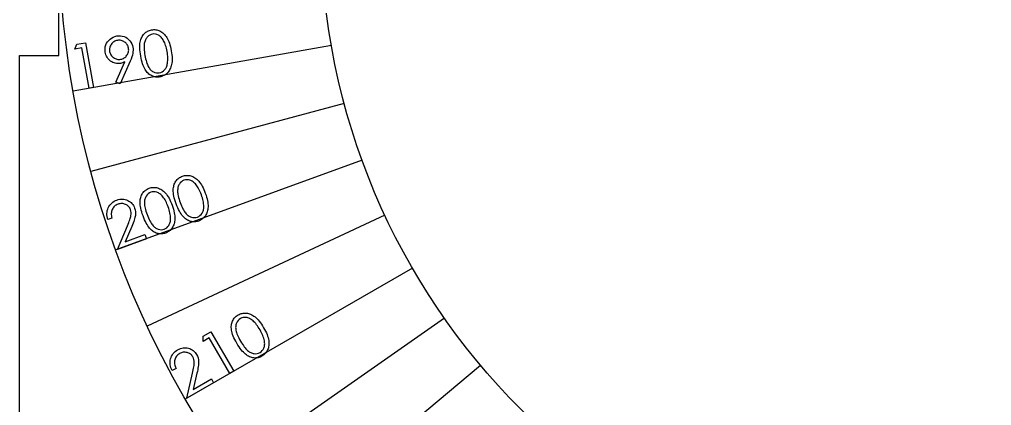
# Model space of a CAD drawing. Header units: millimetres. Extents: x 0 to 150, y -15 to 160.
# Drawn here: x 0 to 74.1, y 43.5 to 73 of the extents above; entities that cross this region are included whole.
import ezdxf

# ---------------------------------------------------------------- set-up
doc = ezdxf.new("R2010")
doc.units = ezdxf.units.MM

msp = doc.modelspace()

# ---------------------------------------------------------------- linework, layer by layer
at = {"color": 7, "linetype": 'Continuous', "lineweight": 25}
for p, q in [((3, 70.2), (3, 100)), ((0, 40), (0, 70.2)), ((0, 70.2), (3, 70.2))]:
    msp.add_line(p, q, dxfattribs=at)
at = {"color": 7, "linetype": 'Continuous'}
for p, q in [((23.79, 70.97), (4.094, 67.497)), ((24.772, 66.541), (5.453, 61.365)), ((26.136, 62.215), (7.342, 55.375)), ((27.872, 58.024), (9.746, 49.571)), ((29.967, 54), (12.646, 44)), ((32.404, 50.174), (16.021, 38.702)), ((35.166, 46.575), (19.845, 33.719))]:
    msp.add_line(p, q, dxfattribs=at)
at = {"color": 7, "linetype": 'Continuous', "flags": 128}
for points in [[(9.247, 70.166), (9.22, 70.331), (9.2, 70.487), (9.185, 70.634), (9.177, 70.772), (9.175, 70.901), (9.18, 71.022), (9.191, 71.134), (9.207, 71.237), (9.23, 71.333), (9.257, 71.424), (9.289, 71.511), (9.325, 71.592), (9.367, 71.669), (9.413, 71.74), (9.463, 71.807), (9.519, 71.869), (9.578, 71.925), (9.641, 71.976), (9.706, 72.021), (9.774, 72.061), (9.845, 72.095), (9.92, 72.124), (9.997, 72.146), (10.077, 72.164), (10.077, 72.164), (10.16, 72.175), (10.242, 72.181), (10.322, 72.179), (10.402, 72.171), (10.481, 72.157), (10.558, 72.138), (10.636, 72.111), (10.712, 72.078), (10.786, 72.039), (10.858, 71.993), (10.929, 71.941), (10.996, 71.881), (11.06, 71.815), (11.123, 71.743), (11.182, 71.664), (11.24, 71.578), (11.295, 71.485), (11.345, 71.383), (11.393, 71.271), (11.437, 71.151), (11.478, 71.021), (11.515, 70.882), (11.548, 70.734), (11.579, 70.577), (11.579, 70.577), (11.604, 70.42), (11.623, 70.27), (11.635, 70.128), (11.642, 69.992), (11.642, 69.865), (11.635, 69.744), (11.623, 69.631), (11.604, 69.525), (11.581, 69.426), (11.552, 69.332), (11.518, 69.243), (11.48, 69.159), (11.437, 69.081), (11.389, 69.007), (11.337, 68.939), (11.28, 68.875), (11.219, 68.818), (11.155, 68.766), (11.088, 68.72), (11.019, 68.68), (10.946, 68.645), (10.87, 68.616), (10.792, 68.593), (10.711, 68.575), (10.711, 68.575), (10.629, 68.564), (10.549, 68.559), (10.469, 68.56), (10.391, 68.567), (10.314, 68.581), (10.237, 68.601), (10.162, 68.627), (10.087, 68.659), (10.014, 68.697), (9.944, 68.743), (9.877, 68.794), (9.812, 68.852), (9.75, 68.916), (9.69, 68.987), (9.633, 69.064), (9.578, 69.148), (9.526, 69.239), (9.477, 69.341), (9.432, 69.453), (9.389, 69.576), (9.349, 69.708), (9.312, 69.851), (9.277, 70.004), (9.247, 70.166)], [(4.371, 71.069), (5.043, 71.187), (5.043, 71.187), (5.645, 67.771), (5.645, 67.771), (5.306, 67.711), (5.306, 67.711), (4.763, 70.793), (4.763, 70.793), (4.226, 70.699), (4.226, 70.699), (4.371, 71.069)], [(7.674, 68.04), (7.36, 68.172), (7.36, 68.172), (8.035, 69.732), (8.035, 69.732), (7.949, 69.69), (7.864, 69.655), (7.78, 69.629), (7.698, 69.61), (7.698, 69.61), (7.598, 69.598), (7.5, 69.594), (7.404, 69.601), (7.31, 69.617), (7.218, 69.644), (7.129, 69.68), (7.041, 69.726), (6.956, 69.782), (6.876, 69.846), (6.805, 69.916), (6.742, 69.991), (6.686, 70.072), (6.639, 70.16), (6.599, 70.253), (6.569, 70.351), (6.545, 70.456), (6.545, 70.456), (6.529, 70.601), (6.53, 70.742), (6.55, 70.879), (6.588, 71.011), (6.644, 71.137), (6.717, 71.254), (6.806, 71.361), (6.911, 71.459), (7.028, 71.543), (7.153, 71.611), (7.286, 71.662), (7.426, 71.696), (7.426, 71.696), (7.566, 71.712), (7.704, 71.71), (7.84, 71.69), (7.974, 71.651), (8.101, 71.596), (8.218, 71.525), (8.323, 71.438), (8.419, 71.334), (8.501, 71.22), (8.566, 71.099), (8.615, 70.97), (8.648, 70.835), (8.648, 70.835), (8.661, 70.727), (8.665, 70.614), (8.658, 70.497), (8.641, 70.377), (8.612, 70.246), (8.568, 70.101), (8.51, 69.941), (8.436, 69.767), (8.436, 69.767), (7.674, 68.04)], [(7.724, 69.924), (7.797, 69.94), (7.866, 69.962), (7.931, 69.99), (7.992, 70.025), (8.049, 70.065), (8.102, 70.112), (8.151, 70.165), (8.197, 70.224), (8.237, 70.286), (8.269, 70.351), (8.295, 70.417), (8.314, 70.484), (8.325, 70.553), (8.33, 70.623), (8.327, 70.695), (8.318, 70.769), (8.318, 70.769), (8.302, 70.841), (8.279, 70.91), (8.251, 70.974), (8.217, 71.035), (8.176, 71.091), (8.129, 71.144), (8.077, 71.194), (8.018, 71.238), (7.955, 71.278), (7.891, 71.311), (7.825, 71.337), (7.758, 71.355), (7.688, 71.367), (7.617, 71.371), (7.545, 71.369), (7.471, 71.359), (7.471, 71.359), (7.399, 71.343), (7.33, 71.32), (7.265, 71.292), (7.204, 71.258), (7.148, 71.217), (7.095, 71.17), (7.046, 71.118), (7, 71.059), (6.96, 70.996), (6.928, 70.933), (6.902, 70.867), (6.884, 70.799), (6.872, 70.731), (6.868, 70.661), (6.87, 70.588), (6.88, 70.515), (6.88, 70.515), (6.896, 70.443), (6.918, 70.374), (6.946, 70.309), (6.981, 70.248), (7.021, 70.192), (7.068, 70.139), (7.12, 70.09), (7.179, 70.044), (7.242, 70.004), (7.306, 69.972), (7.372, 69.946), (7.439, 69.928), (7.508, 69.916), (7.578, 69.912), (7.65, 69.914), (7.724, 69.924)], [(9.571, 70.216), (9.597, 70.076), (9.625, 69.945), (9.655, 69.824), (9.686, 69.713), (9.719, 69.61), (9.754, 69.517), (9.791, 69.434), (9.829, 69.359), (9.869, 69.293), (9.911, 69.23), (9.955, 69.173), (10.002, 69.122), (10.052, 69.075), (10.103, 69.033), (10.157, 68.996), (10.213, 68.964), (10.327, 68.915), (10.441, 68.886), (10.554, 68.876), (10.667, 68.886), (10.667, 68.886), (10.777, 68.915), (10.881, 68.962), (10.977, 69.028), (11.066, 69.111), (11.107, 69.159), (11.144, 69.211), (11.178, 69.268), (11.207, 69.329), (11.232, 69.394), (11.254, 69.463), (11.272, 69.536), (11.286, 69.614), (11.286, 69.614), (11.299, 69.713), (11.308, 69.815), (11.312, 69.922), (11.311, 70.032), (11.305, 70.147), (11.295, 70.265), (11.279, 70.388), (11.259, 70.514), (11.259, 70.514), (11.235, 70.639), (11.208, 70.759), (11.18, 70.872), (11.148, 70.977), (11.114, 71.078), (11.077, 71.171), (11.038, 71.257), (10.996, 71.338), (10.952, 71.412), (10.907, 71.48), (10.859, 71.543), (10.81, 71.599), (10.76, 71.649), (10.707, 71.693), (10.652, 71.731), (10.596, 71.763), (10.483, 71.812), (10.371, 71.841), (10.258, 71.851), (10.146, 71.841), (10.146, 71.841), (10.036, 71.811), (9.932, 71.764), (9.836, 71.697), (9.746, 71.613), (9.704, 71.564), (9.667, 71.512), (9.633, 71.455), (9.603, 71.395), (9.576, 71.329), (9.554, 71.261), (9.535, 71.188), (9.52, 71.111), (9.51, 71.029), (9.504, 70.937), (9.503, 70.838), (9.507, 70.73), (9.515, 70.614), (9.529, 70.489), (9.547, 70.357), (9.571, 70.216)], [(11.953, 58.895), (11.899, 59.052), (11.852, 59.202), (11.812, 59.344), (11.78, 59.479), (11.756, 59.606), (11.739, 59.725), (11.731, 59.836), (11.73, 59.941), (11.735, 60.04), (11.746, 60.134), (11.762, 60.225), (11.784, 60.311), (11.811, 60.394), (11.844, 60.472), (11.882, 60.547), (11.926, 60.617), (11.974, 60.683), (12.027, 60.744), (12.083, 60.799), (12.143, 60.85), (12.208, 60.896), (12.276, 60.937), (12.348, 60.973), (12.424, 61.004), (12.424, 61.004), (12.503, 61.03), (12.583, 61.049), (12.662, 61.062), (12.742, 61.068), (12.823, 61.068), (12.903, 61.062), (12.983, 61.049), (13.064, 61.03), (13.144, 61.004), (13.223, 60.971), (13.3, 60.931), (13.377, 60.885), (13.452, 60.831), (13.525, 60.771), (13.598, 60.704), (13.669, 60.629), (13.738, 60.547), (13.806, 60.455), (13.872, 60.354), (13.937, 60.243), (13.999, 60.122), (14.059, 59.992), (14.118, 59.852), (14.175, 59.704), (14.175, 59.704), (14.227, 59.554), (14.272, 59.409), (14.309, 59.272), (14.339, 59.14), (14.362, 59.014), (14.376, 58.895), (14.383, 58.781), (14.383, 58.674), (14.377, 58.572), (14.365, 58.474), (14.348, 58.381), (14.324, 58.292), (14.296, 58.207), (14.262, 58.126), (14.222, 58.051), (14.177, 57.978), (14.127, 57.911), (14.073, 57.849), (14.016, 57.793), (13.954, 57.741), (13.889, 57.694), (13.82, 57.652), (13.746, 57.616), (13.669, 57.584), (13.669, 57.584), (13.591, 57.559), (13.513, 57.54), (13.435, 57.527), (13.356, 57.521), (13.278, 57.521), (13.199, 57.527), (13.12, 57.54), (13.041, 57.559), (12.964, 57.585), (12.886, 57.617), (12.811, 57.656), (12.737, 57.702), (12.665, 57.754), (12.594, 57.814), (12.524, 57.879), (12.456, 57.952), (12.389, 58.033), (12.323, 58.125), (12.259, 58.227), (12.195, 58.34), (12.133, 58.463), (12.072, 58.597), (12.012, 58.74), (11.953, 58.895)], [(9.423, 57.975), (9.369, 58.132), (9.322, 58.281), (9.282, 58.423), (9.25, 58.558), (9.226, 58.685), (9.21, 58.804), (9.201, 58.915), (9.2, 59.02), (9.205, 59.119), (9.216, 59.213), (9.232, 59.304), (9.254, 59.39), (9.281, 59.473), (9.314, 59.551), (9.353, 59.626), (9.396, 59.696), (9.444, 59.762), (9.497, 59.823), (9.553, 59.878), (9.613, 59.929), (9.678, 59.975), (9.746, 60.016), (9.818, 60.052), (9.894, 60.083), (9.894, 60.083), (9.973, 60.109), (10.053, 60.128), (10.132, 60.141), (10.212, 60.147), (10.293, 60.147), (10.373, 60.141), (10.453, 60.128), (10.534, 60.109), (10.614, 60.083), (10.693, 60.051), (10.77, 60.011), (10.847, 59.964), (10.922, 59.91), (10.995, 59.85), (11.068, 59.783), (11.139, 59.708), (11.208, 59.626), (11.276, 59.534), (11.342, 59.433), (11.407, 59.322), (11.469, 59.202), (11.53, 59.071), (11.588, 58.932), (11.645, 58.783), (11.645, 58.783), (11.697, 58.633), (11.742, 58.488), (11.779, 58.351), (11.809, 58.219), (11.832, 58.093), (11.846, 57.974), (11.853, 57.86), (11.853, 57.753), (11.847, 57.651), (11.835, 57.553), (11.818, 57.46), (11.795, 57.371), (11.766, 57.286), (11.732, 57.205), (11.692, 57.13), (11.647, 57.057), (11.598, 56.99), (11.544, 56.928), (11.486, 56.872), (11.424, 56.82), (11.359, 56.773), (11.29, 56.731), (11.216, 56.695), (11.139, 56.663), (11.139, 56.663), (11.061, 56.638), (10.983, 56.619), (10.905, 56.607), (10.826, 56.6), (10.748, 56.6), (10.669, 56.607), (10.59, 56.619), (10.511, 56.638), (10.434, 56.664), (10.357, 56.696), (10.282, 56.735), (10.207, 56.781), (10.135, 56.833), (10.064, 56.893), (9.994, 56.959), (9.926, 57.031), (9.859, 57.112), (9.794, 57.204), (9.729, 57.306), (9.665, 57.419), (9.603, 57.542), (9.542, 57.676), (9.482, 57.82), (9.423, 57.975)], [(12.264, 59), (12.314, 58.867), (12.364, 58.743), (12.415, 58.63), (12.464, 58.525), (12.515, 58.43), (12.565, 58.345), (12.615, 58.269), (12.666, 58.203), (12.717, 58.144), (12.769, 58.09), (12.823, 58.042), (12.878, 57.999), (12.934, 57.962), (12.992, 57.93), (13.051, 57.903), (13.112, 57.881), (13.234, 57.853), (13.351, 57.844), (13.464, 57.854), (13.573, 57.883), (13.573, 57.883), (13.676, 57.931), (13.769, 57.994), (13.853, 58.075), (13.926, 58.173), (13.958, 58.227), (13.985, 58.285), (14.008, 58.346), (14.027, 58.412), (14.041, 58.48), (14.05, 58.551), (14.055, 58.626), (14.055, 58.705), (14.055, 58.705), (14.051, 58.804), (14.042, 58.907), (14.027, 59.012), (14.007, 59.121), (13.982, 59.233), (13.951, 59.347), (13.914, 59.465), (13.872, 59.585), (13.872, 59.585), (13.827, 59.704), (13.78, 59.817), (13.732, 59.923), (13.683, 60.022), (13.632, 60.115), (13.58, 60.2), (13.526, 60.279), (13.471, 60.35), (13.415, 60.415), (13.359, 60.475), (13.302, 60.528), (13.243, 60.575), (13.184, 60.615), (13.126, 60.65), (13.065, 60.678), (13.004, 60.699), (12.884, 60.727), (12.768, 60.737), (12.656, 60.727), (12.548, 60.698), (12.548, 60.698), (12.445, 60.65), (12.351, 60.585), (12.267, 60.503), (12.194, 60.404), (12.162, 60.349), (12.134, 60.291), (12.11, 60.229), (12.091, 60.164), (12.077, 60.096), (12.067, 60.024), (12.061, 59.949), (12.059, 59.871), (12.063, 59.788), (12.073, 59.697), (12.089, 59.599), (12.112, 59.494), (12.14, 59.382), (12.176, 59.262), (12.217, 59.134), (12.264, 59)], [(9.734, 58.079), (9.784, 57.946), (9.834, 57.822), (9.885, 57.709), (9.934, 57.604), (9.985, 57.509), (10.035, 57.424), (10.085, 57.348), (10.136, 57.282), (10.187, 57.223), (10.239, 57.17), (10.293, 57.121), (10.348, 57.079), (10.404, 57.041), (10.462, 57.009), (10.521, 56.982), (10.582, 56.96), (10.704, 56.932), (10.821, 56.923), (10.934, 56.933), (11.043, 56.962), (11.043, 56.962), (11.146, 57.01), (11.239, 57.074), (11.323, 57.154), (11.396, 57.252), (11.428, 57.306), (11.455, 57.365), (11.478, 57.426), (11.497, 57.491), (11.511, 57.559), (11.52, 57.63), (11.525, 57.705), (11.525, 57.784), (11.525, 57.784), (11.521, 57.883), (11.512, 57.986), (11.497, 58.092), (11.477, 58.2), (11.452, 58.312), (11.421, 58.426), (11.384, 58.544), (11.342, 58.664), (11.342, 58.664), (11.297, 58.784), (11.25, 58.897), (11.202, 59.002), (11.153, 59.101), (11.102, 59.194), (11.05, 59.279), (10.996, 59.358), (10.941, 59.429), (10.885, 59.495), (10.829, 59.554), (10.772, 59.607), (10.713, 59.654), (10.655, 59.694), (10.596, 59.729), (10.535, 59.757), (10.474, 59.779), (10.354, 59.807), (10.238, 59.816), (10.126, 59.806), (10.018, 59.777), (10.018, 59.777), (9.915, 59.729), (9.821, 59.664), (9.737, 59.582), (9.664, 59.483), (9.632, 59.428), (9.604, 59.37), (9.58, 59.308), (9.561, 59.244), (9.547, 59.175), (9.537, 59.103), (9.531, 59.028), (9.529, 58.951), (9.533, 58.867), (9.543, 58.777), (9.559, 58.678), (9.583, 58.573), (9.611, 58.461), (9.646, 58.341), (9.687, 58.214), (9.734, 58.079)], [(7.053, 57.8), (6.741, 57.687), (6.741, 57.687), (6.706, 57.807), (6.682, 57.927), (6.67, 58.043), (6.668, 58.158), (6.678, 58.27), (6.699, 58.381), (6.731, 58.49), (6.774, 58.596), (6.828, 58.698), (6.889, 58.792), (6.958, 58.877), (7.035, 58.954), (7.12, 59.024), (7.213, 59.086), (7.315, 59.139), (7.424, 59.184), (7.424, 59.184), (7.536, 59.219), (7.644, 59.243), (7.752, 59.257), (7.857, 59.259), (7.96, 59.25), (8.061, 59.231), (8.16, 59.2), (8.256, 59.159), (8.348, 59.108), (8.433, 59.051), (8.51, 58.988), (8.58, 58.919), (8.642, 58.842), (8.697, 58.76), (8.744, 58.671), (8.784, 58.576), (8.784, 58.576), (8.825, 58.436), (8.848, 58.295), (8.853, 58.152), (8.84, 58.008), (8.826, 57.932), (8.805, 57.847), (8.779, 57.753), (8.748, 57.652), (8.711, 57.542), (8.667, 57.425), (8.618, 57.298), (8.563, 57.165), (8.563, 57.165), (8.071, 55.996), (8.071, 55.996), (9.574, 56.543), (9.574, 56.543), (9.688, 56.229), (9.688, 56.229), (7.477, 55.424), (7.477, 55.424), (8.232, 57.22), (8.232, 57.22), (8.287, 57.35), (8.336, 57.472), (8.379, 57.584), (8.416, 57.686), (8.447, 57.779), (8.472, 57.861), (8.492, 57.935), (8.505, 58), (8.519, 58.117), (8.518, 58.232), (8.501, 58.345), (8.47, 58.454), (8.47, 58.454), (8.441, 58.52), (8.409, 58.582), (8.369, 58.639), (8.325, 58.691), (8.275, 58.739), (8.22, 58.781), (8.159, 58.819), (8.092, 58.852), (8.023, 58.879), (7.953, 58.899), (7.882, 58.912), (7.81, 58.918), (7.738, 58.916), (7.666, 58.907), (7.592, 58.891), (7.519, 58.868), (7.519, 58.868), (7.444, 58.837), (7.374, 58.8), (7.311, 58.758), (7.252, 58.711), (7.2, 58.659), (7.153, 58.601), (7.111, 58.538), (7.076, 58.47), (7.047, 58.398), (7.025, 58.322), (7.011, 58.243), (7.005, 58.161), (7.006, 58.076), (7.014, 57.987), (7.03, 57.895), (7.053, 57.8)], [(16.577, 48.266), (16.495, 48.411), (16.423, 48.551), (16.36, 48.683), (16.305, 48.81), (16.259, 48.932), (16.222, 49.046), (16.194, 49.155), (16.174, 49.257), (16.162, 49.355), (16.157, 49.45), (16.157, 49.542), (16.164, 49.631), (16.176, 49.716), (16.195, 49.799), (16.22, 49.879), (16.251, 49.956), (16.287, 50.029), (16.329, 50.098), (16.374, 50.163), (16.425, 50.224), (16.48, 50.28), (16.54, 50.332), (16.605, 50.38), (16.674, 50.424), (16.674, 50.424), (16.748, 50.462), (16.822, 50.495), (16.899, 50.521), (16.976, 50.541), (17.054, 50.555), (17.134, 50.562), (17.215, 50.564), (17.298, 50.559), (17.382, 50.548), (17.465, 50.529), (17.548, 50.504), (17.631, 50.471), (17.715, 50.431), (17.797, 50.385), (17.881, 50.331), (17.964, 50.271), (18.046, 50.202), (18.13, 50.123), (18.212, 50.035), (18.294, 49.937), (18.376, 49.829), (18.459, 49.711), (18.541, 49.584), (18.623, 49.448), (18.623, 49.448), (18.7, 49.309), (18.769, 49.175), (18.829, 49.046), (18.881, 48.921), (18.925, 48.802), (18.961, 48.687), (18.988, 48.576), (19.006, 48.471), (19.017, 48.369), (19.022, 48.271), (19.022, 48.177), (19.015, 48.085), (19, 47.996), (18.981, 47.911), (18.956, 47.829), (18.923, 47.75), (18.886, 47.675), (18.844, 47.605), (18.797, 47.539), (18.745, 47.478), (18.689, 47.42), (18.628, 47.367), (18.562, 47.319), (18.492, 47.275), (18.492, 47.275), (18.42, 47.236), (18.346, 47.204), (18.271, 47.178), (18.195, 47.159), (18.118, 47.145), (18.039, 47.137), (17.959, 47.135), (17.879, 47.14), (17.797, 47.152), (17.717, 47.17), (17.635, 47.196), (17.555, 47.228), (17.475, 47.267), (17.395, 47.313), (17.315, 47.365), (17.235, 47.425), (17.155, 47.494), (17.075, 47.572), (16.994, 47.662), (16.912, 47.762), (16.829, 47.872), (16.746, 47.993), (16.662, 48.125), (16.577, 48.266)], [(16.864, 48.423), (16.936, 48.301), (17.007, 48.189), (17.076, 48.085), (17.144, 47.991), (17.209, 47.907), (17.274, 47.832), (17.336, 47.766), (17.397, 47.709), (17.457, 47.66), (17.518, 47.616), (17.58, 47.579), (17.642, 47.546), (17.703, 47.519), (17.767, 47.497), (17.83, 47.48), (17.893, 47.47), (18.017, 47.463), (18.134, 47.474), (18.243, 47.504), (18.346, 47.552), (18.346, 47.552), (18.439, 47.616), (18.52, 47.696), (18.588, 47.79), (18.642, 47.898), (18.664, 47.958), (18.681, 48.02), (18.693, 48.084), (18.7, 48.151), (18.702, 48.22), (18.699, 48.292), (18.691, 48.367), (18.678, 48.444), (18.678, 48.444), (18.657, 48.542), (18.63, 48.641), (18.597, 48.742), (18.559, 48.845), (18.514, 48.951), (18.463, 49.059), (18.407, 49.168), (18.346, 49.279), (18.346, 49.279), (18.28, 49.39), (18.215, 49.492), (18.149, 49.588), (18.083, 49.677), (18.016, 49.758), (17.95, 49.833), (17.884, 49.901), (17.817, 49.962), (17.751, 50.017), (17.685, 50.065), (17.619, 50.107), (17.554, 50.143), (17.49, 50.173), (17.425, 50.197), (17.361, 50.213), (17.297, 50.225), (17.175, 50.232), (17.059, 50.22), (16.95, 50.192), (16.849, 50.144), (16.849, 50.144), (16.755, 50.079), (16.674, 49.999), (16.606, 49.903), (16.551, 49.793), (16.528, 49.734), (16.512, 49.671), (16.499, 49.606), (16.492, 49.539), (16.489, 49.469), (16.491, 49.397), (16.499, 49.323), (16.511, 49.246), (16.529, 49.164), (16.555, 49.077), (16.588, 48.984), (16.629, 48.884), (16.676, 48.778), (16.732, 48.666), (16.794, 48.547), (16.864, 48.423)], [(14.019, 48.789), (14.608, 49.129), (14.608, 49.129), (16.339, 46.132), (16.339, 46.132), (16.041, 45.96), (16.041, 45.96), (14.479, 48.665), (14.479, 48.665), (14.009, 48.393), (14.009, 48.393), (14.019, 48.789)], [(11.941, 46.337), (11.653, 46.171), (11.653, 46.171), (11.598, 46.284), (11.554, 46.396), (11.521, 46.509), (11.5, 46.621), (11.489, 46.734), (11.491, 46.847), (11.504, 46.959), (11.528, 47.072), (11.562, 47.181), (11.606, 47.283), (11.66, 47.379), (11.722, 47.469), (11.794, 47.553), (11.876, 47.629), (11.966, 47.699), (12.066, 47.763), (12.066, 47.763), (12.169, 47.817), (12.272, 47.86), (12.376, 47.891), (12.479, 47.912), (12.582, 47.921), (12.684, 47.919), (12.787, 47.907), (12.889, 47.882), (12.989, 47.848), (13.082, 47.807), (13.169, 47.759), (13.249, 47.702), (13.323, 47.638), (13.391, 47.567), (13.453, 47.487), (13.509, 47.4), (13.509, 47.4), (13.573, 47.271), (13.621, 47.136), (13.65, 46.996), (13.662, 46.851), (13.661, 46.774), (13.657, 46.687), (13.647, 46.591), (13.634, 46.485), (13.616, 46.371), (13.594, 46.248), (13.567, 46.115), (13.536, 45.974), (13.536, 45.974), (13.255, 44.738), (13.255, 44.738), (14.639, 45.537), (14.639, 45.537), (14.806, 45.247), (14.806, 45.247), (12.77, 44.072), (12.77, 44.072), (13.201, 45.97), (13.201, 45.97), (13.233, 46.108), (13.26, 46.237), (13.283, 46.354), (13.302, 46.461), (13.316, 46.558), (13.327, 46.644), (13.333, 46.72), (13.335, 46.785), (13.328, 46.903), (13.307, 47.016), (13.271, 47.123), (13.22, 47.226), (13.22, 47.226), (13.182, 47.286), (13.138, 47.341), (13.09, 47.391), (13.037, 47.434), (12.981, 47.472), (12.918, 47.504), (12.852, 47.531), (12.781, 47.552), (12.708, 47.567), (12.635, 47.574), (12.563, 47.574), (12.493, 47.568), (12.422, 47.553), (12.352, 47.532), (12.283, 47.504), (12.214, 47.468), (12.214, 47.468), (12.146, 47.424), (12.084, 47.376), (12.028, 47.324), (11.979, 47.268), (11.936, 47.207), (11.9, 47.142), (11.87, 47.073), (11.847, 47), (11.831, 46.924), (11.823, 46.846), (11.823, 46.765), (11.831, 46.684), (11.846, 46.6), (11.87, 46.514), (11.902, 46.427), (11.941, 46.337)]]:
    msp.add_lwpolyline(points, dxfattribs=at)
at = {"color": 7, "linetype": 'Continuous'}
for radius in [72, 52]:
    msp.add_circle((75, 80), radius, dxfattribs=at)

doc.saveas('drawing.dxf')
